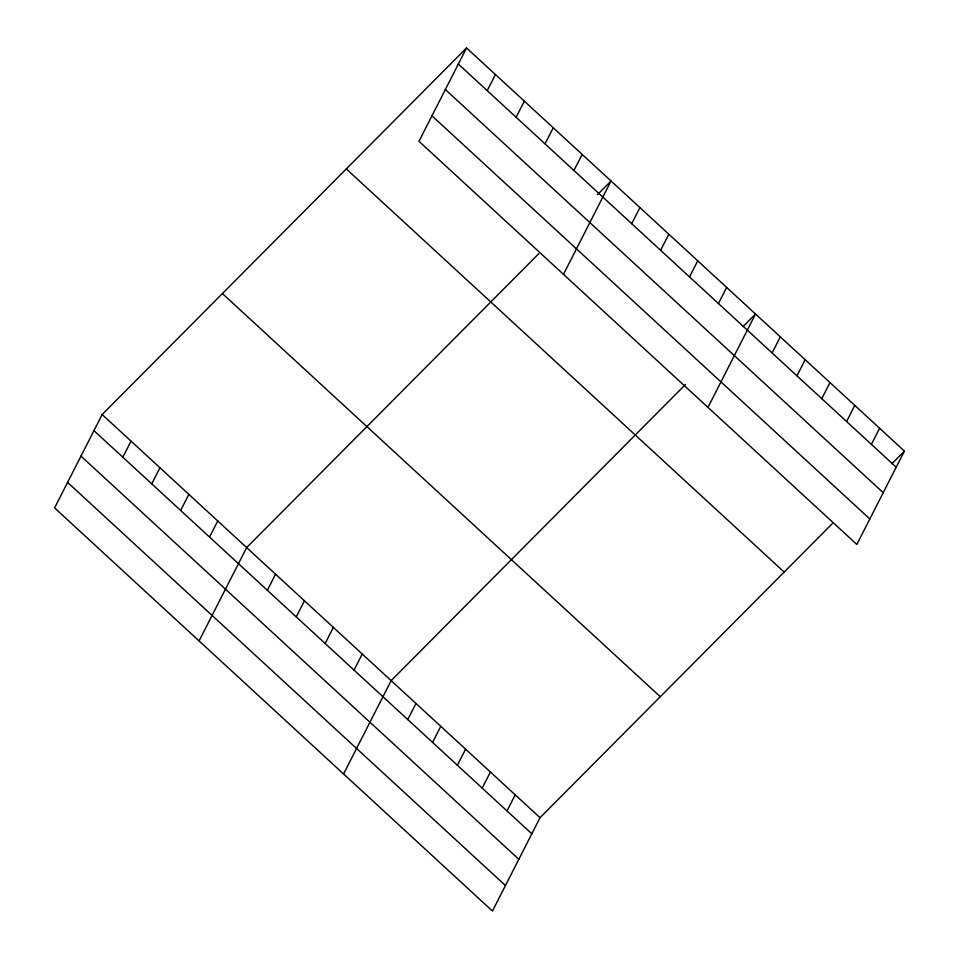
<?xml version="1.0" encoding="UTF-8"?>
<svg xmlns="http://www.w3.org/2000/svg" width="959" height="959" viewBox="0 0 959 959"><rect width="100%" height="100%" fill="white"/><g stroke="black" fill="none" stroke-linecap="round" stroke-linejoin="round"><path stroke-width="1.44" d="M466.542 47.95L418.975 141.297L856.843 544.46L904.409 451.102L466.542 47.95L102.157 414.54L54.591 507.898L492.458 911.05L540.025 817.703L832.256 523.698M122.86 457.239L131.059 441.152M151.762 483.851L159.961 467.752M180.664 510.464L188.863 494.364M209.553 537.064L217.753 520.977M199.088 640.936L246.655 547.577L538.886 253.572M487.232 90.649L495.443 74.562M267.357 590.288L275.557 574.189M516.134 117.262L524.333 101.163M296.259 616.889L304.459 600.802M545.036 143.874L553.235 127.775M325.149 643.501L333.348 627.402M573.938 170.474L582.137 154.387M354.051 670.113L362.25 654.014M563.472 274.346L611.039 180.987L597.445 194.665M343.586 773.973L391.152 680.626L685.469 384.511M631.729 223.699L639.929 207.6M407.767 719.562L415.966 703.474M660.631 250.299L668.831 234.212M432.581 742.41L440.78 726.311M689.533 276.911L697.732 260.812M457.383 765.258L465.594 749.159M718.435 303.523L726.634 287.424M482.197 788.106L490.397 772.007M707.97 407.383L755.524 314.037L742.985 326.659M507.011 810.942L515.211 794.855M772.139 352.972L780.338 336.885M796.953 375.82L805.152 359.721M821.767 398.668L829.967 382.569M846.581 421.504L854.781 405.417M871.395 444.353L879.595 428.265M891.858 463.736L904.409 451.102M458.342 64.049L896.197 467.201M445.348 89.535L883.215 492.698M431.97 115.811L869.825 518.963M346.295 168.928L784.162 572.079M222.404 293.562L660.271 696.725M102.157 414.54L540.025 817.703M93.958 430.639L531.825 833.791M80.976 456.124L518.831 859.288M67.586 482.401L505.453 885.553"/></g></svg>
